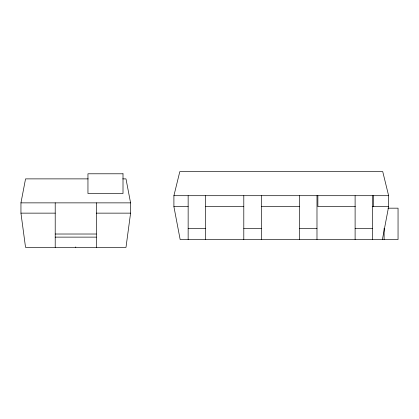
<?xml version="1.0" encoding="UTF-8"?>
<svg xmlns="http://www.w3.org/2000/svg" width="419" height="419" viewBox="0 0 419 419"><rect width="100%" height="100%" fill="white"/><g stroke="black" fill="none" stroke-linecap="round" stroke-linejoin="round"><path stroke-width="0.63" d="M122.725 178.882L125.988 178.882L130.581 202.864L130.581 213.14L125.988 247.404L25.543 247.404L20.95 213.14L20.95 202.864L25.543 178.882L88.158 178.882M382.39 239.521L388.633 206.656L388.633 195.699L382.725 171.596L179.819 171.596L173.906 195.699L173.906 206.656L180.154 239.521L398.05 239.521L398.05 208.17L387.915 208.17M173.906 195.699L388.633 195.699M20.95 202.864L130.581 202.864M173.906 206.656L188.147 206.656M205.677 206.656L243.8 206.656M261.33 206.656L299.685 206.656M355.338 206.656L317.864 206.656L317.864 195.699M372.219 206.656L388.633 206.656M20.95 213.14L55.208 213.14M96.323 213.14L130.581 213.14M188.147 228.57L205.677 228.57M243.8 228.57L261.33 228.57M299.454 228.57L316.984 228.57M355.108 228.57L372.638 228.57M55.208 234.017L96.323 234.017M55.208 237.123L96.323 237.123M384.113 228.339L384.113 239.521M373.518 195.699L373.518 206.656M372.638 195.699L372.638 239.521M355.108 195.699L355.108 239.521M316.984 195.699L316.984 239.521M299.454 195.699L299.454 239.521M261.33 195.699L261.33 239.521M243.8 195.699L243.8 239.521M205.677 195.699L205.677 239.521M188.147 195.699L188.147 239.521M96.323 202.864L96.323 247.404M75.766 246.917L75.766 247.404M55.208 202.864L55.208 247.404M123.008 173.791L87.953 173.791L87.953 193.51L123.008 193.51L123.008 173.791"/></g></svg>
